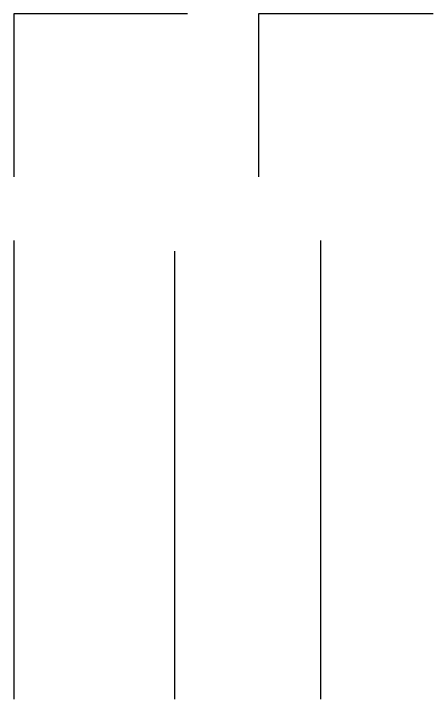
# Model space of a CAD drawing. Header units: millimetres. Extents: x 752233 to 2620908, y -654617 to -58944.
# Drawn here: x 2206753 to 2207967, y -616882 to -614898 of the extents above; entities that cross this region are included whole.
import ezdxf

# ---------------------------------------------------------------- set-up
doc = ezdxf.new("R2010")
doc.units = ezdxf.units.MM
doc.header["$LTSCALE"] = 90
doc.layers.get('0').update_dxf_attribs({"lineweight": 15})

msp = doc.modelspace()

# ---------------------------------------------------------------- linework, layer by layer
at = {"color": 250, "lineweight": 25}
for points in [[(2207256.1, -614898.2), (2206752.9, -614898.2), (2206752.9, -615370.5)], [(2207967.5, -614898.2), (2207461.6, -614898.2), (2207461.6, -615370.5)], [(2206752.9, -615554.2), (2206752.9, -616882.4)], [(2207641.1, -615554.2), (2207641.1, -616882.4)], [(2207218.6, -615585.5), (2207218.6, -616882.4)]]:
    msp.add_lwpolyline(points, dxfattribs=at)

doc.saveas('drawing.dxf')
